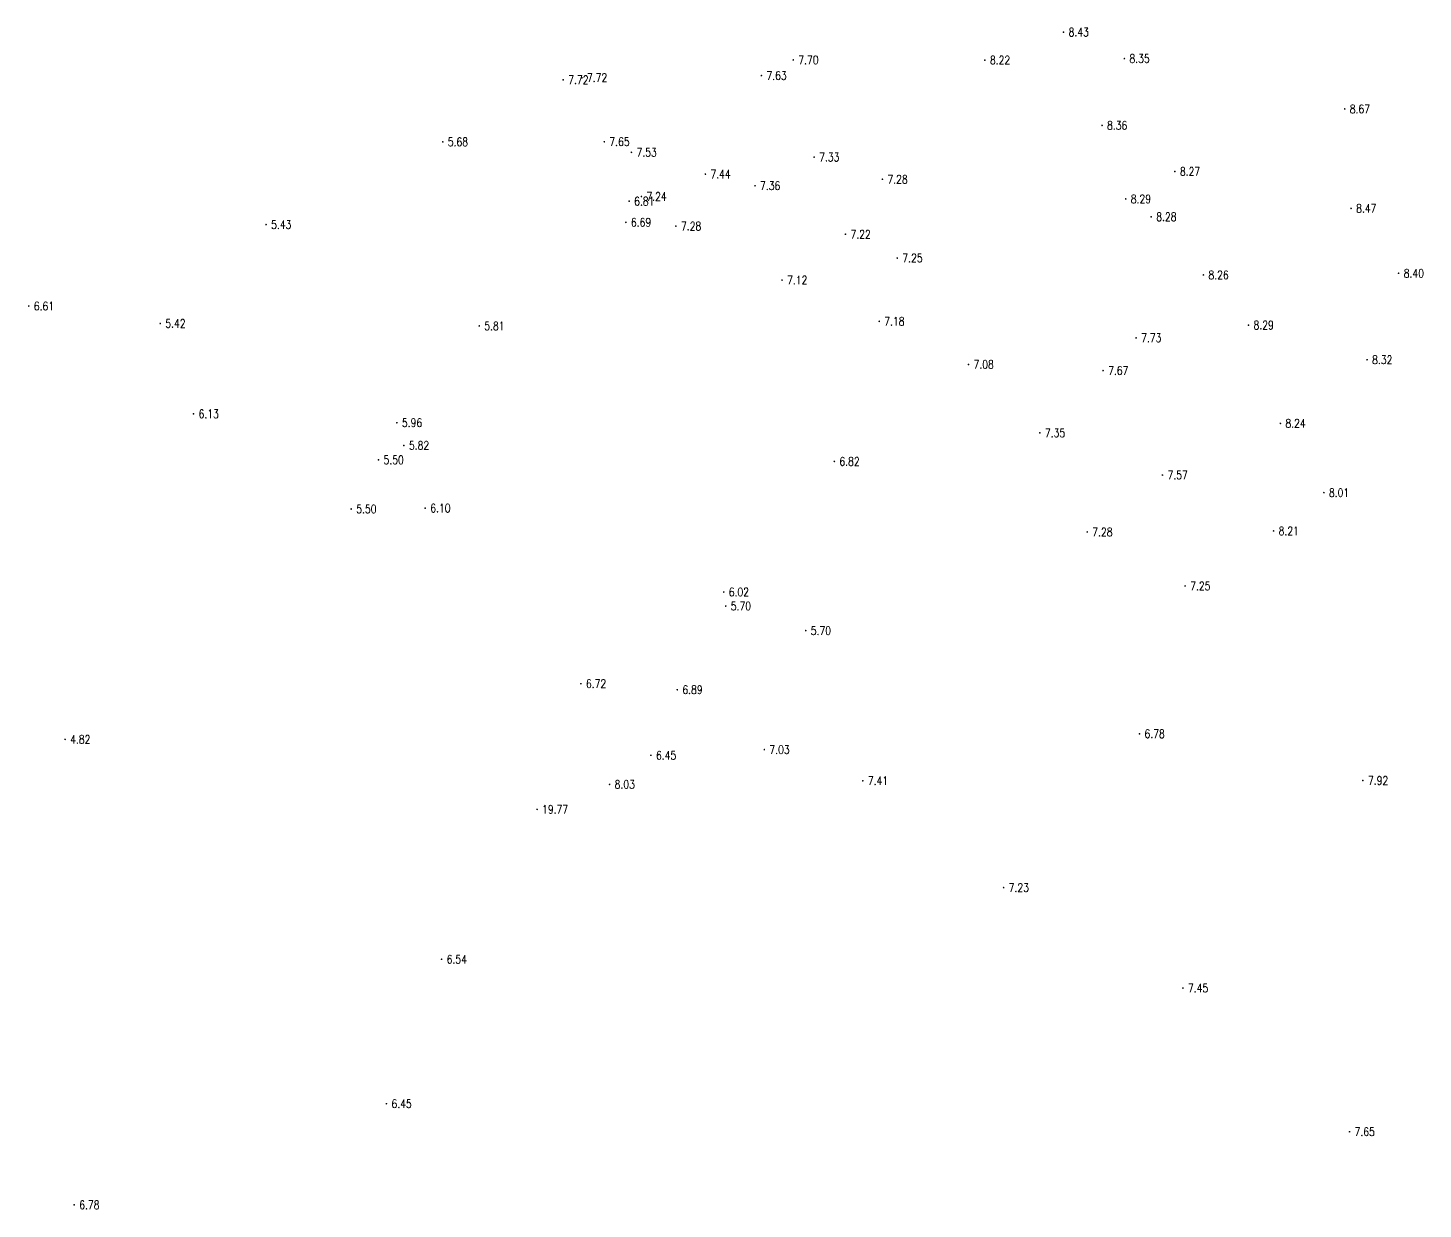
# Model space of a CAD drawing. Extents: x 476861 to 479475, y 2367369 to 2370541.
# Drawn here: x 477585.1 to 477750.4, y 2368205.8 to 2368345.7 of the extents above; entities that cross this region are included whole.
import ezdxf
from ezdxf.enums import TextEntityAlignment as Align

# ---------------------------------------------------------------- set-up
doc = ezdxf.new("R2010")
doc.units = 0
doc.header["$LTSCALE"] = 0.5
doc.layers.get('0').update_dxf_attribs({"linetype": 'CONTINUOUS'})
doc.layers.add('GCD', color=1, linetype='CONTINUOUS')
doc.styles.add('HZ', font='rs.shx', dxfattribs={"width": 0.8, "bigfont": 'hztxt.shx'})

# ---------------------------------------------------------------- blocks, each defined once
blk = doc.blocks.new('GC200')
at = {"linetype": 'Continuous', "const_width": 0.2, "flags": 128}
blk.add_lwpolyline([(-0.1, 0, 1), (0.1, 0, 1)], format="xyb", close=True, dxfattribs=at)

msp = doc.modelspace()

# ---------------------------------------------------------------- block references
at = {"layer": 'GCD', "linetype": 'Continuous'}
ref = msp.add_blockref('GC200', (477707.821, 2368345.193, 8.43), dxfattribs=dict(at, xscale=0.5, yscale=0.5, zscale=0.5))
ref.add_attrib('height', '8.43', dxfattribs={"linetype": 'Continuous', "height": 1, "style": 'HZ', "width": 0.8}).set_placement((477708.421, 2368345.193, 8.43), align=Align.MIDDLE_LEFT)
ref = msp.add_blockref('GC200', (477675.803, 2368341.905, 7.703), dxfattribs=dict(at, xscale=0.5, yscale=0.5, zscale=0.5))
ref.add_attrib('height', '7.70', dxfattribs={"linetype": 'Continuous', "height": 1, "style": 'HZ', "width": 0.8}).set_placement((477676.403, 2368341.905, 7.703), align=Align.MIDDLE_LEFT)
ref = msp.add_blockref('GC200', (477698.503, 2368341.881, 8.218), dxfattribs=dict(at, xscale=0.5, yscale=0.5, zscale=0.5))
ref.add_attrib('height', '8.22', dxfattribs={"linetype": 'Continuous', "height": 1, "style": 'HZ', "width": 0.8}).set_placement((477699.103, 2368341.881, 8.218), align=Align.MIDDLE_LEFT)
ref = msp.add_blockref('GC200', (477715.026, 2368342.065, 8.346), dxfattribs=dict(at, xscale=0.5, yscale=0.5, zscale=0.5))
ref.add_attrib('height', '8.35', dxfattribs={"linetype": 'Continuous', "height": 1, "style": 'HZ', "width": 0.8}).set_placement((477715.626, 2368342.065, 8.346), align=Align.MIDDLE_LEFT)
ref = msp.add_blockref('GC200', (477648.546, 2368339.544, 7.724), dxfattribs=dict(at, xscale=0.5, yscale=0.5, zscale=0.5))
ref.add_attrib('height', '7.72', dxfattribs={"linetype": 'Continuous', "height": 1, "style": 'HZ', "width": 0.8}).set_placement((477649.146, 2368339.544, 7.724), align=Align.MIDDLE_LEFT)
ref = msp.add_blockref('GC200', (477650.768, 2368339.794, 7.718), dxfattribs=dict(at, xscale=0.5, yscale=0.5, zscale=0.5))
ref.add_attrib('height', '7.72', dxfattribs={"linetype": 'Continuous', "height": 1, "style": 'HZ', "width": 0.8}).set_placement((477651.368, 2368339.794, 7.718), align=Align.MIDDLE_LEFT)
ref = msp.add_blockref('GC200', (477672.022, 2368340.047, 7.629), dxfattribs=dict(at, xscale=0.5, yscale=0.5, zscale=0.5))
ref.add_attrib('height', '7.63', dxfattribs={"linetype": 'Continuous', "height": 1, "style": 'HZ', "width": 0.8}).set_placement((477672.622, 2368340.047, 7.629), align=Align.MIDDLE_LEFT)
ref = msp.add_blockref('GC200', (477741.133, 2368336.096, 8.67), dxfattribs=dict(at, xscale=0.5, yscale=0.5, zscale=0.5))
ref.add_attrib('height', '8.67', dxfattribs={"linetype": 'Continuous', "height": 1, "style": 'HZ', "width": 0.8}).set_placement((477741.733, 2368336.096, 8.67), align=Align.MIDDLE_LEFT)
ref = msp.add_blockref('GC200', (477712.379, 2368334.154, 8.361), dxfattribs=dict(at, xscale=0.5, yscale=0.5, zscale=0.5))
ref.add_attrib('height', '8.36', dxfattribs={"linetype": 'Continuous', "height": 1, "style": 'HZ', "width": 0.8}).set_placement((477712.979, 2368334.154, 8.361), align=Align.MIDDLE_LEFT)
ref = msp.add_blockref('GC200', (477634.272, 2368332.198, 5.68), dxfattribs=dict(at, xscale=0.5, yscale=0.5, zscale=0.5))
ref.add_attrib('height', '5.68', dxfattribs={"linetype": 'Continuous', "height": 1, "style": 'HZ', "width": 0.8}).set_placement((477634.872, 2368332.198, 5.68), align=Align.MIDDLE_LEFT)
ref = msp.add_blockref('GC200', (477653.417, 2368332.213, 7.648), dxfattribs=dict(at, xscale=0.5, yscale=0.5, zscale=0.5))
ref.add_attrib('height', '7.65', dxfattribs={"linetype": 'Continuous', "height": 1, "style": 'HZ', "width": 0.8}).set_placement((477654.017, 2368332.213, 7.648), align=Align.MIDDLE_LEFT)
ref = msp.add_blockref('GC200', (477656.632, 2368330.957, 7.527), dxfattribs=dict(at, xscale=0.5, yscale=0.5, zscale=0.5))
ref.add_attrib('height', '7.53', dxfattribs={"linetype": 'Continuous', "height": 1, "style": 'HZ', "width": 0.8}).set_placement((477657.232, 2368330.957, 7.527), align=Align.MIDDLE_LEFT)
ref = msp.add_blockref('GC200', (477678.265, 2368330.387, 7.33), dxfattribs=dict(at, xscale=0.5, yscale=0.5, zscale=0.5))
ref.add_attrib('height', '7.33', dxfattribs={"linetype": 'Continuous', "height": 1, "style": 'HZ', "width": 0.8}).set_placement((477678.865, 2368330.387, 7.33), align=Align.MIDDLE_LEFT)
ref = msp.add_blockref('GC200', (477665.388, 2368328.374, 7.439), dxfattribs=dict(at, xscale=0.5, yscale=0.5, zscale=0.5))
ref.add_attrib('height', '7.44', dxfattribs={"linetype": 'Continuous', "height": 1, "style": 'HZ', "width": 0.8}).set_placement((477665.988, 2368328.374, 7.439), align=Align.MIDDLE_LEFT)
ref = msp.add_blockref('GC200', (477721.01, 2368328.695, 8.271), dxfattribs=dict(at, xscale=0.5, yscale=0.5, zscale=0.5))
ref.add_attrib('height', '8.27', dxfattribs={"linetype": 'Continuous', "height": 1, "style": 'HZ', "width": 0.8}).set_placement((477721.61, 2368328.695, 8.271), align=Align.MIDDLE_LEFT)
ref = msp.add_blockref('GC200', (477671.269, 2368327.008, 7.36), dxfattribs=dict(at, xscale=0.5, yscale=0.5, zscale=0.5))
ref.add_attrib('height', '7.36', dxfattribs={"linetype": 'Continuous', "height": 1, "style": 'HZ', "width": 0.8}).set_placement((477671.869, 2368327.008, 7.36), align=Align.MIDDLE_LEFT)
ref = msp.add_blockref('GC200', (477686.357, 2368327.763, 7.28), dxfattribs=dict(at, xscale=0.5, yscale=0.5, zscale=0.5))
ref.add_attrib('height', '7.28', dxfattribs={"linetype": 'Continuous', "height": 1, "style": 'HZ', "width": 0.8}).set_placement((477686.957, 2368327.763, 7.28), align=Align.MIDDLE_LEFT)
ref = msp.add_blockref('GC200', (477656.351, 2368325.169, 6.813), dxfattribs=dict(at, xscale=0.5, yscale=0.5, zscale=0.5))
ref.add_attrib('height', '6.81', dxfattribs={"linetype": 'Continuous', "height": 1, "style": 'HZ', "width": 0.8}).set_placement((477656.951, 2368325.169, 6.813), align=Align.MIDDLE_LEFT)
ref = msp.add_blockref('GC200', (477657.805, 2368325.727, 7.237), dxfattribs=dict(at, xscale=0.5, yscale=0.5, zscale=0.5))
ref.add_attrib('height', '7.24', dxfattribs={"linetype": 'Continuous', "height": 1, "style": 'HZ', "width": 0.8}).set_placement((477658.405, 2368325.727, 7.237), align=Align.MIDDLE_LEFT)
ref = msp.add_blockref('GC200', (477715.189, 2368325.44, 8.29), dxfattribs=dict(at, xscale=0.5, yscale=0.5, zscale=0.5))
ref.add_attrib('height', '8.29', dxfattribs={"linetype": 'Continuous', "height": 1, "style": 'HZ', "width": 0.8}).set_placement((477715.789, 2368325.44, 8.29), align=Align.MIDDLE_LEFT)
ref = msp.add_blockref('GC200', (477718.204, 2368323.323, 8.283), dxfattribs=dict(at, xscale=0.5, yscale=0.5, zscale=0.5))
ref.add_attrib('height', '8.28', dxfattribs={"linetype": 'Continuous', "height": 1, "style": 'HZ', "width": 0.8}).set_placement((477718.804, 2368323.323, 8.283), align=Align.MIDDLE_LEFT)
ref = msp.add_blockref('GC200', (477741.887, 2368324.316, 8.467), dxfattribs=dict(at, xscale=0.5, yscale=0.5, zscale=0.5))
ref.add_attrib('height', '8.47', dxfattribs={"linetype": 'Continuous', "height": 1, "style": 'HZ', "width": 0.8}).set_placement((477742.487, 2368324.316, 8.467), align=Align.MIDDLE_LEFT)
ref = msp.add_blockref('GC200', (477613.344, 2368322.4, 5.43), dxfattribs=dict(at, xscale=0.5, yscale=0.5, zscale=0.5))
ref.add_attrib('height', '5.43', dxfattribs={"linetype": 'Continuous', "height": 1, "style": 'HZ', "width": 0.8}).set_placement((477613.944, 2368322.4, 5.43), align=Align.MIDDLE_LEFT)
ref = msp.add_blockref('GC200', (477655.968, 2368322.667, 6.688), dxfattribs=dict(at, xscale=0.5, yscale=0.5, zscale=0.5))
ref.add_attrib('height', '6.69', dxfattribs={"linetype": 'Continuous', "height": 1, "style": 'HZ', "width": 0.8}).set_placement((477656.568, 2368322.667, 6.688), align=Align.MIDDLE_LEFT)
ref = msp.add_blockref('GC200', (477661.903, 2368322.216, 7.28), dxfattribs=dict(at, xscale=0.5, yscale=0.5, zscale=0.5))
ref.add_attrib('height', '7.28', dxfattribs={"linetype": 'Continuous', "height": 1, "style": 'HZ', "width": 0.8}).set_placement((477662.503, 2368322.216, 7.28), align=Align.MIDDLE_LEFT)
ref = msp.add_blockref('GC200', (477681.984, 2368321.253, 7.22), dxfattribs=dict(at, xscale=0.5, yscale=0.5, zscale=0.5))
ref.add_attrib('height', '7.22', dxfattribs={"linetype": 'Continuous', "height": 1, "style": 'HZ', "width": 0.8}).set_placement((477682.584, 2368321.253, 7.22), align=Align.MIDDLE_LEFT)
ref = msp.add_blockref('GC200', (477688.128, 2368318.44, 7.25), dxfattribs=dict(at, xscale=0.5, yscale=0.5, zscale=0.5))
ref.add_attrib('height', '7.25', dxfattribs={"linetype": 'Continuous', "height": 1, "style": 'HZ', "width": 0.8}).set_placement((477688.728, 2368318.44, 7.25), align=Align.MIDDLE_LEFT)
ref = msp.add_blockref('GC200', (477724.39, 2368316.435, 8.263), dxfattribs=dict(at, xscale=0.5, yscale=0.5, zscale=0.5))
ref.add_attrib('height', '8.26', dxfattribs={"linetype": 'Continuous', "height": 1, "style": 'HZ', "width": 0.8}).set_placement((477724.99, 2368316.435, 8.263), align=Align.MIDDLE_LEFT)
ref = msp.add_blockref('GC200', (477747.521, 2368316.631, 8.397), dxfattribs=dict(at, xscale=0.5, yscale=0.5, zscale=0.5))
ref.add_attrib('height', '8.40', dxfattribs={"linetype": 'Continuous', "height": 1, "style": 'HZ', "width": 0.8}).set_placement((477748.121, 2368316.631, 8.397), align=Align.MIDDLE_LEFT)
ref = msp.add_blockref('GC200', (477674.469, 2368315.828, 7.12), dxfattribs=dict(at, xscale=0.5, yscale=0.5, zscale=0.5))
ref.add_attrib('height', '7.12', dxfattribs={"linetype": 'Continuous', "height": 1, "style": 'HZ', "width": 0.8}).set_placement((477675.069, 2368315.828, 7.12), align=Align.MIDDLE_LEFT)
ref = msp.add_blockref('GC200', (477585.228, 2368312.756, 6.609), dxfattribs=dict(at, xscale=0.5, yscale=0.5, zscale=0.5))
ref.add_attrib('height', '6.61', dxfattribs={"linetype": 'Continuous', "height": 1, "style": 'HZ', "width": 0.8}).set_placement((477585.828, 2368312.756, 6.609), align=Align.MIDDLE_LEFT)
ref = msp.add_blockref('GC200', (477600.813, 2368310.685, 5.42), dxfattribs=dict(at, xscale=0.5, yscale=0.5, zscale=0.5))
ref.add_attrib('height', '5.42', dxfattribs={"linetype": 'Continuous', "height": 1, "style": 'HZ', "width": 0.8}).set_placement((477601.413, 2368310.685, 5.42), align=Align.MIDDLE_LEFT)
ref = msp.add_blockref('GC200', (477638.597, 2368310.398, 5.813), dxfattribs=dict(at, xscale=0.5, yscale=0.5, zscale=0.5))
ref.add_attrib('height', '5.81', dxfattribs={"linetype": 'Continuous', "height": 1, "style": 'HZ', "width": 0.8}).set_placement((477639.197, 2368310.398, 5.813), align=Align.MIDDLE_LEFT)
ref = msp.add_blockref('GC200', (477685.982, 2368310.943, 7.18), dxfattribs=dict(at, xscale=0.5, yscale=0.5, zscale=0.5))
ref.add_attrib('height', '7.18', dxfattribs={"linetype": 'Continuous', "height": 1, "style": 'HZ', "width": 0.8}).set_placement((477686.582, 2368310.943, 7.18), align=Align.MIDDLE_LEFT)
ref = msp.add_blockref('GC200', (477729.732, 2368310.492, 8.292), dxfattribs=dict(at, xscale=0.5, yscale=0.5, zscale=0.5))
ref.add_attrib('height', '8.29', dxfattribs={"linetype": 'Continuous', "height": 1, "style": 'HZ', "width": 0.8}).set_placement((477730.332, 2368310.492, 8.292), align=Align.MIDDLE_LEFT)
ref = msp.add_blockref('GC200', (477716.411, 2368308.984, 7.73), dxfattribs=dict(at, xscale=0.5, yscale=0.5, zscale=0.5))
ref.add_attrib('height', '7.73', dxfattribs={"linetype": 'Continuous', "height": 1, "style": 'HZ', "width": 0.8}).set_placement((477717.011, 2368308.984, 7.73), align=Align.MIDDLE_LEFT)
ref = msp.add_blockref('GC200', (477696.561, 2368305.839, 7.078), dxfattribs=dict(at, xscale=0.5, yscale=0.5, zscale=0.5))
ref.add_attrib('height', '7.08', dxfattribs={"linetype": 'Continuous', "height": 1, "style": 'HZ', "width": 0.8}).set_placement((477697.161, 2368305.839, 7.078), align=Align.MIDDLE_LEFT)
ref = msp.add_blockref('GC200', (477712.504, 2368305.111, 7.666), dxfattribs=dict(at, xscale=0.5, yscale=0.5, zscale=0.5))
ref.add_attrib('height', '7.67', dxfattribs={"linetype": 'Continuous', "height": 1, "style": 'HZ', "width": 0.8}).set_placement((477713.104, 2368305.111, 7.666), align=Align.MIDDLE_LEFT)
ref = msp.add_blockref('GC200', (477743.78, 2368306.392, 8.324), dxfattribs=dict(at, xscale=0.5, yscale=0.5, zscale=0.5))
ref.add_attrib('height', '8.32', dxfattribs={"linetype": 'Continuous', "height": 1, "style": 'HZ', "width": 0.8}).set_placement((477744.38, 2368306.392, 8.324), align=Align.MIDDLE_LEFT)
ref = msp.add_blockref('GC200', (477604.751, 2368299.981, 6.13), dxfattribs=dict(at, xscale=0.5, yscale=0.5, zscale=0.5))
ref.add_attrib('height', '6.13', dxfattribs={"linetype": 'Continuous', "height": 1, "style": 'HZ', "width": 0.8}).set_placement((477605.351, 2368299.981, 6.13), align=Align.MIDDLE_LEFT)
ref = msp.add_blockref('GC200', (477628.836, 2368298.939, 5.964), dxfattribs=dict(at, xscale=0.5, yscale=0.5, zscale=0.5))
ref.add_attrib('height', '5.96', dxfattribs={"linetype": 'Continuous', "height": 1, "style": 'HZ', "width": 0.8}).set_placement((477629.436, 2368298.939, 5.964), align=Align.MIDDLE_LEFT)
ref = msp.add_blockref('GC200', (477733.508, 2368298.856, 8.241), dxfattribs=dict(at, xscale=0.5, yscale=0.5, zscale=0.5))
ref.add_attrib('height', '8.24', dxfattribs={"linetype": 'Continuous', "height": 1, "style": 'HZ', "width": 0.8}).set_placement((477734.108, 2368298.856, 8.241), align=Align.MIDDLE_LEFT)
ref = msp.add_blockref('GC200', (477705.014, 2368297.727, 7.35), dxfattribs=dict(at, xscale=0.5, yscale=0.5, zscale=0.5))
ref.add_attrib('height', '7.35', dxfattribs={"linetype": 'Continuous', "height": 1, "style": 'HZ', "width": 0.8}).set_placement((477705.614, 2368297.727, 7.35), align=Align.MIDDLE_LEFT)
ref = msp.add_blockref('GC200', (477629.672, 2368296.245, 5.818), dxfattribs=dict(at, xscale=0.5, yscale=0.5, zscale=0.5))
ref.add_attrib('height', '5.82', dxfattribs={"linetype": 'Continuous', "height": 1, "style": 'HZ', "width": 0.8}).set_placement((477630.272, 2368296.245, 5.818), align=Align.MIDDLE_LEFT)
ref = msp.add_blockref('GC200', (477626.662, 2368294.537, 5.495), dxfattribs=dict(at, xscale=0.5, yscale=0.5, zscale=0.5))
ref.add_attrib('height', '5.50', dxfattribs={"linetype": 'Continuous', "height": 1, "style": 'HZ', "width": 0.8}).set_placement((477627.262, 2368294.537, 5.495), align=Align.MIDDLE_LEFT)
ref = msp.add_blockref('GC200', (477680.666, 2368294.345, 6.824), dxfattribs=dict(at, xscale=0.5, yscale=0.5, zscale=0.5))
ref.add_attrib('height', '6.82', dxfattribs={"linetype": 'Continuous', "height": 1, "style": 'HZ', "width": 0.8}).set_placement((477681.266, 2368294.345, 6.824), align=Align.MIDDLE_LEFT)
ref = msp.add_blockref('GC200', (477719.541, 2368292.738, 7.57), dxfattribs=dict(at, xscale=0.5, yscale=0.5, zscale=0.5))
ref.add_attrib('height', '7.57', dxfattribs={"linetype": 'Continuous', "height": 1, "style": 'HZ', "width": 0.8}).set_placement((477720.141, 2368292.738, 7.57), align=Align.MIDDLE_LEFT)
ref = msp.add_blockref('GC200', (477738.662, 2368290.653, 8.005), dxfattribs=dict(at, xscale=0.5, yscale=0.5, zscale=0.5))
ref.add_attrib('height', '8.01', dxfattribs={"linetype": 'Continuous', "height": 1, "style": 'HZ', "width": 0.8}).set_placement((477739.262, 2368290.653, 8.005), align=Align.MIDDLE_LEFT)
ref = msp.add_blockref('GC200', (477623.426, 2368288.717, 5.495), dxfattribs=dict(at, xscale=0.5, yscale=0.5, zscale=0.5))
ref.add_attrib('height', '5.50', dxfattribs={"linetype": 'Continuous', "height": 1, "style": 'HZ', "width": 0.8}).set_placement((477624.026, 2368288.717, 5.495), align=Align.MIDDLE_LEFT)
ref = msp.add_blockref('GC200', (477632.2, 2368288.82, 6.104), dxfattribs=dict(at, xscale=0.5, yscale=0.5, zscale=0.5))
ref.add_attrib('height', '6.10', dxfattribs={"linetype": 'Continuous', "height": 1, "style": 'HZ', "width": 0.8}).set_placement((477632.8, 2368288.82, 6.104), align=Align.MIDDLE_LEFT)
ref = msp.add_blockref('GC200', (477710.629, 2368285.993, 7.28), dxfattribs=dict(at, xscale=0.5, yscale=0.5, zscale=0.5))
ref.add_attrib('height', '7.28', dxfattribs={"linetype": 'Continuous', "height": 1, "style": 'HZ', "width": 0.8}).set_placement((477711.229, 2368285.993, 7.28), align=Align.MIDDLE_LEFT)
ref = msp.add_blockref('GC200', (477732.706, 2368286.121, 8.208), dxfattribs=dict(at, xscale=0.5, yscale=0.5, zscale=0.5))
ref.add_attrib('height', '8.21', dxfattribs={"linetype": 'Continuous', "height": 1, "style": 'HZ', "width": 0.8}).set_placement((477733.306, 2368286.121, 8.208), align=Align.MIDDLE_LEFT)
ref = msp.add_blockref('GC200', (477667.558, 2368278.885, 6.019), dxfattribs=dict(at, xscale=0.5, yscale=0.5, zscale=0.5))
ref.add_attrib('height', '6.02', dxfattribs={"linetype": 'Continuous', "height": 1, "style": 'HZ', "width": 0.8}).set_placement((477668.158, 2368278.885, 6.019), align=Align.MIDDLE_LEFT)
ref = msp.add_blockref('GC200', (477722.227, 2368279.598, 7.25), dxfattribs=dict(at, xscale=0.5, yscale=0.5, zscale=0.5))
ref.add_attrib('height', '7.25', dxfattribs={"linetype": 'Continuous', "height": 1, "style": 'HZ', "width": 0.8}).set_placement((477722.827, 2368279.598, 7.25), align=Align.MIDDLE_LEFT)
ref = msp.add_blockref('GC200', (477667.799, 2368277.225, 5.699), dxfattribs=dict(at, xscale=0.5, yscale=0.5, zscale=0.5))
ref.add_attrib('height', '5.70', dxfattribs={"linetype": 'Continuous', "height": 1, "style": 'HZ', "width": 0.8}).set_placement((477668.399, 2368277.225, 5.699), align=Align.MIDDLE_LEFT)
ref = msp.add_blockref('GC200', (477677.274, 2368274.312, 5.699), dxfattribs=dict(at, xscale=0.5, yscale=0.5, zscale=0.5))
ref.add_attrib('height', '5.70', dxfattribs={"linetype": 'Continuous', "height": 1, "style": 'HZ', "width": 0.8}).set_placement((477677.874, 2368274.312, 5.699), align=Align.MIDDLE_LEFT)
ref = msp.add_blockref('GC200', (477650.642, 2368268.028, 6.72), dxfattribs=dict(at, xscale=0.5, yscale=0.5, zscale=0.5))
ref.add_attrib('height', '6.72', dxfattribs={"linetype": 'Continuous', "height": 1, "style": 'HZ', "width": 0.8}).set_placement((477651.242, 2368268.028, 6.72), align=Align.MIDDLE_LEFT)
ref = msp.add_blockref('GC200', (477662.064, 2368267.316, 6.89), dxfattribs=dict(at, xscale=0.5, yscale=0.5, zscale=0.5))
ref.add_attrib('height', '6.89', dxfattribs={"linetype": 'Continuous', "height": 1, "style": 'HZ', "width": 0.8}).set_placement((477662.664, 2368267.316, 6.89), align=Align.MIDDLE_LEFT)
ref = msp.add_blockref('GC200', (477716.812, 2368262.094, 6.78), dxfattribs=dict(at, xscale=0.5, yscale=0.5, zscale=0.5))
ref.add_attrib('height', '6.78', dxfattribs={"linetype": 'Continuous', "height": 1, "style": 'HZ', "width": 0.8}).set_placement((477717.412, 2368262.094, 6.78), align=Align.MIDDLE_LEFT)
ref = msp.add_blockref('GC200', (477589.531, 2368261.435, 4.82), dxfattribs=dict(at, xscale=0.5, yscale=0.5, zscale=0.5))
ref.add_attrib('height', '4.82', dxfattribs={"linetype": 'Continuous', "height": 1, "style": 'HZ', "width": 0.8}).set_placement((477590.131, 2368261.435, 4.82), align=Align.MIDDLE_LEFT)
ref = msp.add_blockref('GC200', (477672.374, 2368260.215, 7.03), dxfattribs=dict(at, xscale=0.5, yscale=0.5, zscale=0.5))
ref.add_attrib('height', '7.03', dxfattribs={"linetype": 'Continuous', "height": 1, "style": 'HZ', "width": 0.8}).set_placement((477672.974, 2368260.215, 7.03), align=Align.MIDDLE_LEFT)
ref = msp.add_blockref('GC200', (477658.942, 2368259.542, 6.45), dxfattribs=dict(at, xscale=0.5, yscale=0.5, zscale=0.5))
ref.add_attrib('height', '6.45', dxfattribs={"linetype": 'Continuous', "height": 1, "style": 'HZ', "width": 0.8}).set_placement((477659.542, 2368259.542, 6.45), align=Align.MIDDLE_LEFT)
ref = msp.add_blockref('GC200', (477654.041, 2368256.102, 8.026), dxfattribs=dict(at, xscale=0.5, yscale=0.5, zscale=0.5))
ref.add_attrib('height', '8.03', dxfattribs={"linetype": 'Continuous', "height": 1, "style": 'HZ', "width": 0.8}).set_placement((477654.641, 2368256.102, 8.026), align=Align.MIDDLE_LEFT)
ref = msp.add_blockref('GC200', (477684.037, 2368256.532, 7.41), dxfattribs=dict(at, xscale=0.5, yscale=0.5, zscale=0.5))
ref.add_attrib('height', '7.41', dxfattribs={"linetype": 'Continuous', "height": 1, "style": 'HZ', "width": 0.8}).set_placement((477684.637, 2368256.532, 7.41), align=Align.MIDDLE_LEFT)
ref = msp.add_blockref('GC200', (477743.289, 2368256.56, 7.918), dxfattribs=dict(at, xscale=0.5, yscale=0.5, zscale=0.5))
ref.add_attrib('height', '7.92', dxfattribs={"linetype": 'Continuous', "height": 1, "style": 'HZ', "width": 0.8}).set_placement((477743.889, 2368256.56, 7.918), align=Align.MIDDLE_LEFT)
ref = msp.add_blockref('GC200', (477645.451, 2368253.145, 19.772), dxfattribs=dict(at, xscale=0.5, yscale=0.5, zscale=0.5))
ref.add_attrib('height', '19.77', dxfattribs={"linetype": 'Continuous', "height": 1, "style": 'HZ', "width": 0.8}).set_placement((477646.051, 2368253.145, 19.772), align=Align.MIDDLE_LEFT)
ref = msp.add_blockref('GC200', (477700.725, 2368243.879, 7.23), dxfattribs=dict(at, xscale=0.5, yscale=0.5, zscale=0.5))
ref.add_attrib('height', '7.23', dxfattribs={"linetype": 'Continuous', "height": 1, "style": 'HZ', "width": 0.8}).set_placement((477701.325, 2368243.879, 7.23), align=Align.MIDDLE_LEFT)
ref = msp.add_blockref('GC200', (477634.139, 2368235.386, 6.54), dxfattribs=dict(at, xscale=0.5, yscale=0.5, zscale=0.5))
ref.add_attrib('height', '6.54', dxfattribs={"linetype": 'Continuous', "height": 1, "style": 'HZ', "width": 0.8}).set_placement((477634.739, 2368235.386, 6.54), align=Align.MIDDLE_LEFT)
ref = msp.add_blockref('GC200', (477721.966, 2368231.981, 7.45), dxfattribs=dict(at, xscale=0.5, yscale=0.5, zscale=0.5))
ref.add_attrib('height', '7.45', dxfattribs={"linetype": 'Continuous', "height": 1, "style": 'HZ', "width": 0.8}).set_placement((477722.566, 2368231.981, 7.45), align=Align.MIDDLE_LEFT)
ref = msp.add_blockref('GC200', (477627.601, 2368218.286, 6.45), dxfattribs=dict(at, xscale=0.5, yscale=0.5, zscale=0.5))
ref.add_attrib('height', '6.45', dxfattribs={"linetype": 'Continuous', "height": 1, "style": 'HZ', "width": 0.8}).set_placement((477628.201, 2368218.286, 6.45), align=Align.MIDDLE_LEFT)
ref = msp.add_blockref('GC200', (477741.701, 2368214.969, 7.65), dxfattribs=dict(at, xscale=0.5, yscale=0.5, zscale=0.5))
ref.add_attrib('height', '7.65', dxfattribs={"linetype": 'Continuous', "height": 1, "style": 'HZ', "width": 0.8}).set_placement((477742.301, 2368214.969, 7.65), align=Align.MIDDLE_LEFT)
ref = msp.add_blockref('GC200', (477590.609, 2368206.302, 6.78), dxfattribs=dict(at, xscale=0.5, yscale=0.5, zscale=0.5))
ref.add_attrib('height', '6.78', dxfattribs={"linetype": 'Continuous', "height": 1, "style": 'HZ', "width": 0.8}).set_placement((477591.209, 2368206.302, 6.78), align=Align.MIDDLE_LEFT)

doc.saveas('drawing.dxf')
